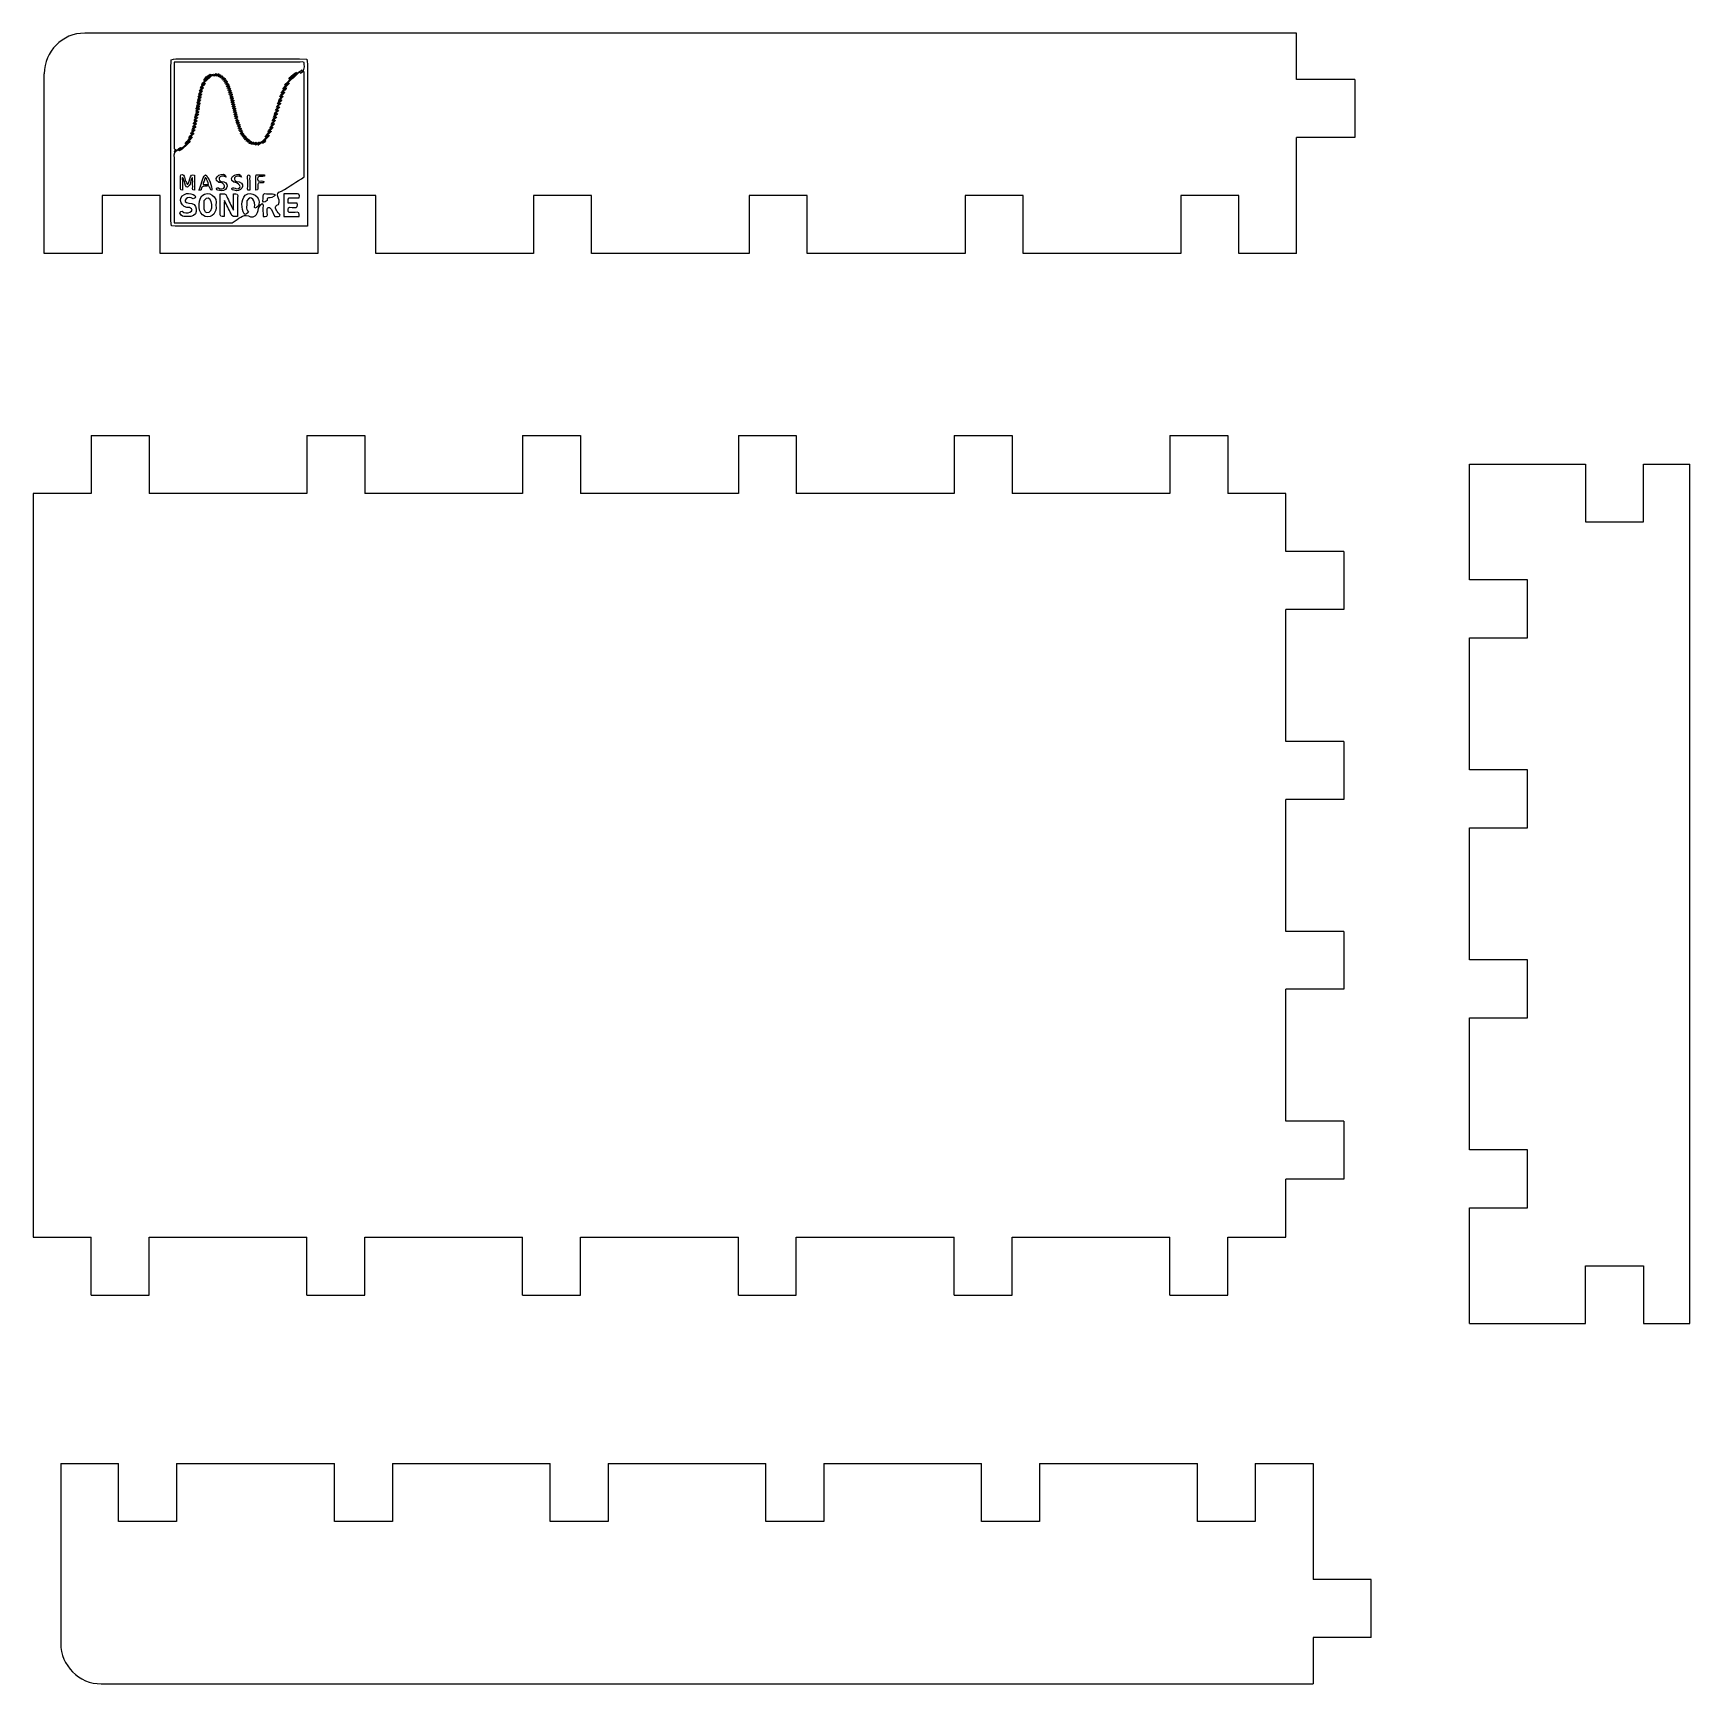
# Model space of a CAD drawing. Header units: millimetres. Extents: x 481 to 766, y 411 to 696.
import ezdxf

# ---------------------------------------------------------------- set-up
doc = ezdxf.new("R2010")
doc.units = ezdxf.units.MM

msp = doc.modelspace()

# ---------------------------------------------------------------- linework, layer by layer
at = {"color": 7, "linetype": 'Continuous', "lineweight": 25}
for p, q in [((698.54, 695.95), (489.46, 695.95)), ((698.54, 687.95), (698.54, 695.95)), ((482.46, 657.95), (482.46, 688.95)), ((526.29, 690.95), (504.88, 690.95)), ((527.34, 671.15), (527.32, 689.13)), ((509.62, 687.04), (509.64, 687.1)), ((511.59, 688.56), (511.8, 688.75)), ((512.89, 688.25), (512.82, 688.28)), ((513.15, 688.03), (513.09, 688.07)), ((524, 686.99), (524.06, 687.12)), ((708.55, 687.95), (698.54, 687.95)), ((708.55, 687.95), (708.55, 677.95)), ((509.23, 685.42), (509.14, 685.37)), ((509.45, 685.6), (509.23, 685.42)), ((522.63, 683.22), (522.54, 683.15)), ((522.84, 683.39), (522.63, 683.22)), ((522.8, 683.8), (522.72, 683.75)), ((522.99, 683.95), (522.8, 683.8)), ((508.69, 682.82), (508.7, 682.94)), ((508.85, 682.94), (508.69, 682.82)), ((515.5, 680.82), (515.5, 680.83)), ((516.39, 678.54), (516.35, 678.57)), ((708.55, 677.95), (698.54, 677.95)), ((698.54, 657.95), (698.54, 677.95)), ((517.92, 676.9), (517.85, 676.93)), ((518.26, 676.78), (518.16, 676.8)), ((520.22, 676.96), (520.11, 676.91)), ((504.88, 674.4), (504.88, 663.23)), ((505.97, 669.82), (505.97, 670.19)), ((508.4, 670.48), (508.4, 668.85)), ((517.57, 669.82), (517.57, 670.19)), ((517.92, 670.48), (517.92, 668.85)), ((519.03, 671.53), (520.49, 671.53)), ((502.45, 667.95), (492.45, 667.95)), ((492.45, 667.95), (492.45, 657.95)), ((502.45, 657.95), (502.45, 667.95)), ((512.85, 664.99), (512.85, 668.22)), ((515.82, 667.55), (515.82, 664.32)), ((520.24, 667.41), (520.24, 667.45)), ((523.82, 668.22), (523.82, 664.32)), ((525.79, 668.22), (523.82, 668.22)), ((526.09, 666.61), (524.57, 666.63)), ((525.07, 667.52), (526.45, 667.53)), ((539.67, 667.95), (529.67, 667.95)), ((529.67, 667.95), (529.67, 657.95)), ((539.67, 657.95), (539.67, 667.95)), ((576.89, 667.95), (566.89, 667.95)), ((566.89, 667.95), (566.89, 657.95)), ((576.89, 657.95), (576.89, 667.95)), ((614.11, 667.95), (604.11, 667.95)), ((604.11, 667.95), (604.11, 657.95)), ((614.11, 657.95), (614.11, 667.95)), ((651.33, 667.95), (641.33, 667.95)), ((641.33, 667.95), (641.33, 657.95)), ((651.33, 657.95), (651.33, 667.95)), ((688.55, 667.95), (678.55, 667.95)), ((678.55, 667.95), (678.55, 657.95)), ((688.55, 657.95), (688.55, 667.95)), ((504.88, 663.23), (514.88, 663.23)), ((514.88, 663.23), (515.43, 663.58)), ((520.21, 665.79), (520.22, 664.32)), ((523.82, 664.32), (526.46, 664.32)), ((526.46, 664.32), (526.46, 664.67)), ((492.45, 657.95), (482.46, 657.95)), ((529.67, 657.95), (502.45, 657.95)), ((566.89, 657.95), (539.67, 657.95)), ((604.11, 657.95), (576.89, 657.95)), ((641.33, 657.95), (614.11, 657.95)), ((678.55, 657.95), (651.33, 657.95)), ((698.54, 657.95), (688.55, 657.95)), ((490.56, 626.53), (490.56, 616.53)), ((490.56, 626.53), (500.56, 626.53)), ((500.56, 626.53), (500.56, 616.53)), ((527.78, 626.53), (527.78, 616.53)), ((527.78, 626.53), (537.78, 626.53)), ((537.78, 626.53), (537.78, 616.53)), ((565, 626.53), (565, 616.53)), ((565, 626.53), (575, 626.53)), ((575, 626.53), (575, 616.53)), ((602.22, 626.53), (602.22, 616.53)), ((602.22, 626.53), (612.22, 626.53)), ((612.22, 626.53), (612.22, 616.53)), ((639.44, 626.53), (639.44, 616.53)), ((639.44, 626.53), (649.44, 626.53)), ((649.44, 626.53), (649.44, 616.53)), ((676.66, 626.53), (676.66, 616.53)), ((676.66, 626.53), (686.66, 626.53)), ((686.66, 626.53), (686.66, 616.53)), ((728.38, 601.62), (728.38, 621.62)), ((728.38, 621.62), (748.38, 621.62)), ((748.38, 621.62), (748.38, 611.62)), ((758.38, 611.62), (758.38, 621.62)), ((758.38, 621.62), (766.38, 621.62)), ((766.38, 473.32), (766.38, 621.62)), ((480.56, 616.53), (480.56, 488.23)), ((490.56, 616.53), (480.56, 616.53)), ((527.78, 616.53), (500.56, 616.53)), ((565, 616.53), (537.78, 616.53)), ((602.22, 616.53), (575, 616.53)), ((639.44, 616.53), (612.22, 616.53)), ((676.66, 616.53), (649.44, 616.53)), ((696.66, 616.53), (686.66, 616.53)), ((696.66, 606.53), (696.66, 616.53)), ((748.38, 611.62), (758.38, 611.62)), ((706.66, 606.53), (696.66, 606.53)), ((706.66, 606.53), (706.66, 596.53)), ((738.38, 601.62), (728.38, 601.62)), ((738.38, 591.62), (738.38, 601.62)), ((706.66, 596.53), (696.66, 596.53)), ((696.66, 573.77), (696.66, 596.53)), ((728.38, 568.86), (728.38, 591.62)), ((728.38, 591.62), (738.38, 591.62)), ((706.66, 573.77), (696.66, 573.77)), ((706.66, 573.77), (706.66, 563.77)), ((738.38, 568.86), (728.38, 568.86)), ((738.38, 558.86), (738.38, 568.86)), ((706.66, 563.77), (696.66, 563.77)), ((696.66, 541), (696.66, 563.77)), ((728.38, 536.09), (728.38, 558.86)), ((728.38, 558.86), (738.38, 558.86)), ((706.66, 541), (696.66, 541)), ((706.66, 541), (706.66, 531)), ((738.38, 536.09), (728.38, 536.09)), ((738.38, 526.09), (738.38, 536.09)), ((706.66, 531), (696.66, 531)), ((696.66, 508.23), (696.66, 531)), ((728.38, 503.32), (728.38, 526.09)), ((728.38, 526.09), (738.38, 526.09)), ((706.66, 508.23), (696.66, 508.23)), ((706.66, 508.23), (706.66, 498.23)), ((738.38, 503.32), (728.38, 503.32)), ((738.38, 493.32), (738.38, 503.32)), ((706.66, 498.23), (696.66, 498.23)), ((696.66, 488.23), (696.66, 498.23)), ((728.38, 473.32), (728.38, 493.32)), ((728.38, 493.32), (738.38, 493.32)), ((480.56, 488.23), (490.56, 488.23)), ((490.56, 478.23), (490.56, 488.23)), ((500.56, 478.23), (500.56, 488.23)), ((500.56, 488.23), (527.78, 488.23)), ((527.78, 478.23), (527.78, 488.23)), ((537.78, 478.23), (537.78, 488.23)), ((537.78, 488.23), (565, 488.23)), ((565, 478.23), (565, 488.23)), ((575, 478.23), (575, 488.23)), ((575, 488.23), (602.22, 488.23)), ((602.22, 478.23), (602.22, 488.23)), ((612.22, 478.23), (612.22, 488.23)), ((612.22, 488.23), (639.44, 488.23)), ((639.44, 478.23), (639.44, 488.23)), ((649.44, 478.23), (649.44, 488.23)), ((649.44, 488.23), (676.66, 488.23)), ((676.66, 478.23), (676.66, 488.23)), ((686.66, 478.23), (686.66, 488.23)), ((686.66, 488.23), (696.66, 488.23)), ((748.38, 483.32), (758.38, 483.32)), ((748.38, 473.32), (748.38, 483.32)), ((758.38, 483.32), (758.38, 473.32)), ((490.56, 478.23), (500.56, 478.23)), ((527.78, 478.23), (537.78, 478.23)), ((565, 478.23), (575, 478.23)), ((602.22, 478.23), (612.22, 478.23)), ((639.44, 478.23), (649.44, 478.23)), ((676.66, 478.23), (686.66, 478.23)), ((728.38, 473.32), (748.38, 473.32)), ((758.38, 473.32), (766.38, 473.32)), ((485.32, 449.18), (495.31, 449.18)), ((485.32, 449.18), (485.32, 418.18)), ((495.31, 439.18), (495.31, 449.18)), ((505.31, 449.18), (505.31, 439.18)), ((505.31, 449.18), (532.53, 449.18)), ((532.53, 439.18), (532.53, 449.18)), ((542.53, 449.18), (542.53, 439.18)), ((542.53, 449.18), (569.75, 449.18)), ((569.75, 439.18), (569.75, 449.18)), ((579.75, 449.18), (579.75, 439.18)), ((579.75, 449.18), (606.97, 449.18)), ((606.97, 439.18), (606.97, 449.18)), ((616.97, 449.18), (616.97, 439.18)), ((616.97, 449.18), (644.19, 449.18)), ((644.19, 439.18), (644.19, 449.18)), ((654.19, 449.18), (654.19, 439.18)), ((654.19, 449.18), (681.41, 449.18)), ((681.41, 439.18), (681.41, 449.18)), ((691.41, 449.18), (691.41, 439.18)), ((691.41, 449.18), (701.4, 449.18)), ((701.4, 449.18), (701.4, 429.18)), ((505.31, 439.18), (495.31, 439.18)), ((542.53, 439.18), (532.53, 439.18)), ((579.75, 439.18), (569.75, 439.18)), ((616.97, 439.18), (606.97, 439.18)), ((654.19, 439.18), (644.19, 439.18)), ((691.41, 439.18), (681.41, 439.18)), ((711.41, 429.18), (701.4, 429.18)), ((711.41, 419.18), (711.41, 429.18)), ((711.41, 419.18), (701.4, 419.18)), ((701.4, 419.18), (701.4, 411.18)), ((492.32, 411.18), (701.4, 411.18))]:
    msp.add_line(p, q, dxfattribs=at)
at = {"color": 7, "linetype": 'Continuous', "lineweight": 25, "flags": 128}
msp.add_lwpolyline([(506.3, 670.44), (506.3, 669.55), (506.3, 668.85)], dxfattribs=at)
at = {"color": 7, "linetype": 'Continuous', "lineweight": 25}
for centre, start, end in [((489.46, 688.95), 90, 180), ((492.32, 418.18), 180, 270)]:
    msp.add_arc(centre, 7, start, end, dxfattribs=at)
for points in [[(504.31, 666.46), (504.32, 674.77), (504.28, 683.07), (504.34, 691.37)], [(504.34, 691.37), (505.39, 691.69), (506.68, 691.43), (507.82, 691.52)], [(504.88, 690.95), (504.89, 685.97), (504.86, 680.99), (504.9, 676.01)], [(507.82, 691.52), (514.47, 691.5), (521.12, 691.57), (527.77, 691.48)], [(511.68, 688.85), (510.99, 688.25), (510.31, 687.64), (509.62, 687.04)], [(509.64, 687.1), (509.95, 687.68), (511.7, 689.17), (511.68, 688.85)], [(510.09, 687.98), (510.26, 688.49), (511.94, 689.37), (510.75, 688.46)], [(511.8, 688.75), (512.62, 689.49), (511.91, 688.34), (511.59, 688.56)], [(512.07, 688.54), (512.44, 688.99), (512.62, 688.99), (512.61, 688.88)], [(512.61, 688.88), (512.61, 688.77), (512.43, 688.55), (512.07, 688.54)], [(526.89, 689.55), (525.94, 688.68), (524.97, 687.83), (524, 686.99)], [(524.06, 687.12), (524.88, 688.01), (525.82, 688.98), (526.89, 689.55)], [(524.66, 688.06), (524.97, 688.67), (526.85, 689.86), (525.52, 688.75)], [(527.34, 690.6), (527.49, 691.22), (526.66, 690.85), (526.29, 690.95)], [(526.6, 689.07), (527.26, 689.41), (527.45, 689.9), (527.34, 690.6)], [(527.32, 689.13), (527.39, 689.7), (526.67, 688.84), (526.6, 689.07)], [(527.77, 691.48), (528.05, 690.34), (527.83, 689.04), (527.9, 687.84)], [(509.14, 685.37), (509.26, 685.97), (510.27, 686.33), (509.45, 685.6)], [(509.6, 686.16), (509.55, 686.18), (509.25, 685.76), (509.26, 685.92)], [(509.26, 685.92), (509.44, 686.51), (510.45, 686.94), (509.6, 686.16)], [(509.41, 686.46), (509.51, 686.95), (510.82, 687.83), (509.97, 686.92)], [(509.97, 686.92), (509.79, 686.77), (509.62, 686.57), (509.41, 686.46)], [(510.75, 688.46), (510.67, 688.43), (509.78, 687.5), (510.09, 687.98)], [(512.51, 688.43), (512.6, 688.74), (512.8, 688.79), (512.87, 688.74)], [(512.87, 688.74), (512.95, 688.69), (512.9, 688.54), (512.51, 688.43)], [(512.82, 688.28), (512.75, 688.63), (513.73, 688.7), (512.89, 688.25)], [(513.09, 688.07), (513.12, 688.55), (513.82, 688.39), (513.15, 688.03)], [(513.29, 687.85), (513.42, 688.19), (513.6, 688.23), (513.66, 688.15)], [(513.66, 688.15), (513.73, 688.08), (513.66, 687.91), (513.29, 687.85)], [(513.49, 687.57), (513.55, 687.88), (513.73, 687.93), (513.8, 687.88)], [(513.8, 687.88), (513.88, 687.83), (513.85, 687.67), (513.49, 687.57)], [(513.64, 687.31), (513.81, 687.68), (513.97, 687.71), (514.02, 687.63)], [(514.02, 687.63), (514.06, 687.55), (513.98, 687.36), (513.64, 687.31)], [(513.8, 687.01), (513.94, 687.39), (514.09, 687.39), (514.13, 687.3)], [(514.13, 687.3), (514.16, 687.21), (514.09, 687.02), (513.8, 687.01)], [(513.93, 686.71), (514.05, 687.08), (514.25, 687.12), (514.32, 687.06)], [(514.32, 687.06), (514.38, 686.99), (514.32, 686.8), (513.93, 686.71)], [(514.05, 686.38), (514.16, 686.75), (514.36, 686.82), (514.43, 686.76)], [(514.43, 686.76), (514.51, 686.7), (514.45, 686.52), (514.05, 686.38)], [(514.17, 686.07), (514.28, 686.43), (514.48, 686.49), (514.55, 686.43)], [(514.55, 686.43), (514.63, 686.37), (514.57, 686.19), (514.17, 686.07)], [(514.28, 685.73), (514.43, 686.1), (514.62, 686.16), (514.67, 686.1)], [(514.67, 686.1), (514.73, 686.04), (514.65, 685.86), (514.28, 685.73)], [(523.13, 684.97), (523.32, 685.59), (524.54, 686.21), (523.57, 685.32)], [(523.35, 685.59), (523.45, 686.06), (524.87, 687.05), (523.98, 686.11)], [(523.98, 686.11), (523.77, 685.94), (523.59, 685.71), (523.35, 685.59)], [(523.65, 686.28), (523.89, 686.89), (525.45, 687.98), (524.38, 686.89)], [(524.38, 686.89), (524.13, 686.69), (523.93, 686.44), (523.65, 686.28)], [(525.52, 688.75), (525.36, 688.65), (524.56, 687.81), (524.66, 688.06)], [(527.9, 687.84), (527.91, 679.44), (527.91, 671.05), (527.91, 662.66)], [(508.7, 682.94), (509.04, 683.63), (509.66, 683.57), (508.85, 682.94)], [(508.95, 683.45), (508.88, 683.43), (508.73, 683.17), (508.78, 683.41)], [(508.78, 683.41), (509.09, 684.11), (509.75, 684.09), (508.95, 683.45)], [(509.15, 684.05), (509.13, 684.17), (508.83, 683.62), (508.86, 683.92)], [(508.86, 683.92), (509.06, 684.45), (509.84, 684.7), (509.15, 684.05)], [(508.95, 684.38), (509.15, 685.02), (509.99, 685.19), (509.18, 684.51)], [(509.18, 684.51), (509.16, 684.58), (508.95, 684.2), (508.95, 684.38)], [(509.32, 685.06), (509.36, 685.16), (508.98, 684.69), (509.04, 684.9)], [(509.04, 684.9), (509.22, 685.47), (510.08, 685.72), (509.32, 685.06)], [(514.39, 685.34), (514.43, 685.66), (514.65, 685.79), (514.75, 685.77)], [(514.75, 685.77), (514.85, 685.76), (514.84, 685.6), (514.39, 685.34)], [(514.47, 685.05), (514.69, 685.48), (514.85, 685.51), (514.88, 685.41)], [(514.88, 685.41), (514.9, 685.31), (514.79, 685.09), (514.47, 685.05)], [(514.55, 684.7), (514.78, 685.12), (514.94, 685.15), (514.97, 685.06)], [(514.97, 685.06), (515, 684.97), (514.88, 684.76), (514.55, 684.7)], [(514.65, 684.34), (514.98, 684.88), (515.08, 684.84), (515.04, 684.69)], [(515.04, 684.69), (515.01, 684.54), (514.84, 684.27), (514.65, 684.34)], [(514.75, 683.93), (514.73, 684.2), (514.99, 684.39), (515.12, 684.41)], [(515.12, 684.41), (515.25, 684.43), (515.26, 684.29), (514.75, 683.93)], [(514.83, 683.58), (514.87, 683.9), (515.08, 684.03), (515.17, 684.01)], [(515.17, 684.01), (515.26, 683.99), (515.24, 683.82), (514.83, 683.58)], [(514.91, 683.24), (514.99, 683.59), (515.2, 683.71), (515.29, 683.68)], [(515.29, 683.68), (515.37, 683.65), (515.33, 683.48), (514.91, 683.24)], [(514.99, 682.89), (515.01, 683.19), (515.25, 683.33), (515.36, 683.32)], [(515.36, 683.32), (515.46, 683.32), (515.45, 683.17), (514.99, 682.89)], [(522.37, 682.58), (522.51, 683.2), (523.59, 683.62), (522.7, 682.84)], [(522.54, 683.15), (522.76, 683.86), (523.77, 684.17), (522.84, 683.39)], [(522.72, 683.75), (522.96, 684.49), (524.01, 684.79), (522.99, 683.95)], [(523.29, 684.64), (523.23, 684.63), (522.85, 684.17), (522.93, 684.38)], [(522.93, 684.38), (523.16, 685.02), (524.22, 685.48), (523.29, 684.64)], [(523.57, 685.32), (523.42, 685.23), (523.31, 685.02), (523.13, 684.97)], [(508.1, 679.77), (508.38, 680.51), (509.19, 680.57), (508.26, 679.86)], [(508.39, 680.4), (508.41, 680.42), (508.16, 680.17), (508.25, 680.36)], [(508.25, 680.36), (508.55, 681.08), (509.26, 681.03), (508.39, 680.4)], [(508.57, 680.99), (508.54, 681), (508.33, 680.72), (508.35, 680.85)], [(508.35, 680.85), (508.52, 681.47), (509.42, 681.7), (508.57, 680.99)], [(509.01, 681.96), (509.16, 682), (509.12, 681.84), (508.44, 681.36)], [(508.44, 681.36), (508.51, 681.69), (508.86, 681.93), (509.01, 681.96)], [(508.75, 682), (508.68, 681.98), (508.47, 681.66), (508.54, 681.91)], [(508.54, 681.91), (508.8, 682.54), (509.57, 682.71), (508.75, 682)], [(508.62, 682.42), (508.93, 682.92), (509.15, 683.03), (509.19, 682.95)], [(509.19, 682.95), (509.22, 682.88), (509.07, 682.63), (508.62, 682.42)], [(515.05, 682.59), (515.32, 683.04), (515.47, 683.05), (515.48, 682.94)], [(515.48, 682.94), (515.49, 682.83), (515.35, 682.61), (515.05, 682.59)], [(515.13, 682.23), (515.34, 682.65), (515.52, 682.68), (515.55, 682.59)], [(515.55, 682.59), (515.59, 682.5), (515.48, 682.29), (515.13, 682.23)], [(515.21, 681.88), (515.43, 682.32), (515.59, 682.33), (515.63, 682.22)], [(515.63, 682.22), (515.66, 682.11), (515.55, 681.89), (515.21, 681.88)], [(515.31, 681.53), (515.54, 681.97), (515.7, 681.99), (515.72, 681.89)], [(515.72, 681.89), (515.74, 681.79), (515.62, 681.57), (515.31, 681.53)], [(515.4, 681.18), (515.62, 681.61), (515.78, 681.63), (515.8, 681.53)], [(515.8, 681.53), (515.82, 681.43), (515.71, 681.22), (515.4, 681.18)], [(515.5, 680.83), (515.92, 681.68), (515.93, 680.79), (515.5, 680.82)], [(515.59, 680.5), (515.81, 680.93), (515.97, 680.95), (516, 680.85)], [(516, 680.85), (516.02, 680.76), (515.91, 680.54), (515.59, 680.5)], [(515.7, 680.16), (515.81, 680.49), (516.02, 680.58), (516.09, 680.53)], [(516.09, 680.53), (516.16, 680.49), (516.1, 680.33), (515.7, 680.16)], [(515.81, 679.84), (516.02, 680.25), (516.18, 680.28), (516.2, 680.19)], [(521.42, 679.69), (521.73, 680.3), (522.66, 680.69), (521.76, 679.87)], [(521.61, 680.2), (521.77, 680.8), (522.87, 681.35), (522.02, 680.53)], [(522.02, 680.53), (521.85, 680.46), (521.79, 680.24), (521.61, 680.2)], [(522.22, 681.13), (522.27, 681.26), (521.74, 680.61), (521.84, 680.87)], [(521.84, 680.87), (522.02, 681.42), (523.03, 681.9), (522.22, 681.13)], [(522.38, 681.7), (522.33, 681.71), (521.95, 681.23), (522.02, 681.48)], [(522.02, 681.48), (522.23, 682.04), (523.2, 682.46), (522.38, 681.7)], [(522.18, 681.99), (522.32, 682.58), (523.4, 683.05), (522.55, 682.28)], [(522.55, 682.28), (522.41, 682.21), (522.34, 682.03), (522.18, 681.99)], [(522.7, 682.84), (522.59, 682.75), (522.49, 682.65), (522.37, 682.58)], [(505.71, 675.68), (506.26, 676.11), (507.53, 677.45), (507.67, 677.29)], [(507.59, 677.56), (507.52, 677.53), (506.44, 676.47), (506.88, 677)], [(506.88, 677), (507.19, 677.6), (508.75, 678.72), (507.59, 677.56)], [(507.94, 678.29), (507.89, 678.32), (507.27, 677.58), (507.5, 678.02)], [(507.5, 678.02), (507.77, 678.57), (508.81, 679.12), (507.94, 678.29)], [(507.75, 678.6), (508.02, 679.34), (508.98, 679.59), (508.03, 678.8)], [(508.03, 678.8), (507.95, 678.76), (507.83, 678.57), (507.75, 678.6)], [(507.94, 679.18), (508.06, 679.76), (509.11, 680.21), (508.29, 679.46)], [(508.29, 679.46), (508.15, 679.4), (508.09, 679.22), (507.94, 679.18)], [(508.26, 679.86), (508.27, 679.95), (508.12, 679.67), (508.1, 679.77)], [(516.2, 680.19), (516.23, 680.09), (516.13, 679.89), (515.81, 679.84)], [(515.93, 679.51), (516.11, 679.93), (516.26, 679.95), (516.28, 679.85)], [(516.28, 679.85), (516.31, 679.75), (516.22, 679.54), (515.93, 679.51)], [(516.06, 679.18), (516.19, 679.56), (516.37, 679.61), (516.43, 679.54)], [(516.43, 679.54), (516.49, 679.48), (516.42, 679.29), (516.06, 679.18)], [(516.19, 678.91), (516.37, 679.3), (516.53, 679.31), (516.57, 679.22)], [(516.57, 679.22), (516.6, 679.13), (516.51, 678.93), (516.19, 678.91)], [(516.35, 678.57), (516.41, 679.12), (517.11, 678.93), (516.39, 678.54)], [(516.5, 678.31), (516.73, 678.74), (516.83, 678.72), (516.83, 678.6)], [(516.83, 678.6), (516.83, 678.49), (516.71, 678.27), (516.5, 678.31)], [(516.67, 678.05), (516.81, 678.41), (516.99, 678.43), (517.04, 678.35)], [(517.04, 678.35), (517.09, 678.27), (517.02, 678.09), (516.67, 678.05)], [(516.88, 677.77), (516.85, 678.02), (517.09, 678.12), (517.21, 678.1)], [(517.21, 678.1), (517.34, 678.09), (517.35, 677.96), (516.88, 677.77)], [(517.07, 677.55), (517.17, 677.87), (517.37, 677.91), (517.45, 677.86)], [(517.45, 677.86), (517.52, 677.8), (517.47, 677.63), (517.07, 677.55)], [(517.3, 677.32), (517.46, 677.66), (517.63, 677.7), (517.69, 677.64)], [(517.69, 677.64), (517.74, 677.58), (517.66, 677.41), (517.3, 677.32)], [(517.54, 677.13), (517.75, 677.55), (517.91, 677.53), (517.94, 677.42)], [(517.94, 677.42), (517.97, 677.31), (517.86, 677.11), (517.54, 677.13)], [(519.34, 676.65), (519.92, 677.13), (521.1, 678.36), (521.32, 678.3)], [(521.32, 678.3), (520.76, 677.69), (520.09, 676.97), (519.34, 676.65)], [(520.11, 676.91), (520.64, 677.47), (521.01, 677.61), (520.22, 676.96)], [(521.23, 678.56), (521.16, 678.54), (520.28, 677.6), (520.69, 678.18)], [(520.69, 678.18), (521.02, 678.77), (522.29, 679.56), (521.23, 678.56)], [(521.06, 678.84), (521.22, 679.47), (522.55, 680.2), (521.56, 679.27)], [(521.56, 679.27), (521.39, 679.13), (521.24, 678.97), (521.06, 678.84)], [(521.76, 679.87), (521.7, 679.88), (521.24, 679.29), (521.42, 679.69)], [(505.66, 675.84), (504.96, 675.53), (504.76, 675.15), (504.88, 674.4)], [(504.9, 675.4), (505.26, 675.82), (506.87, 676.83), (505.66, 675.84)], [(504.9, 676.01), (505.34, 675.8), (504.98, 675.9), (504.9, 675.4)], [(507.67, 677.29), (507.24, 676.81), (505.78, 675.39), (505.71, 675.68)], [(517.85, 676.93), (517.86, 677.4), (518.68, 677.33), (517.92, 676.9)], [(518.16, 676.8), (518.05, 677.09), (519.16, 677.38), (518.26, 676.78)], [(518.47, 676.71), (518.78, 677.13), (519, 677.17), (519.03, 677.08)], [(519.03, 677.08), (519.06, 677), (518.91, 676.79), (518.47, 676.71)], [(518.87, 676.65), (519.22, 677.16), (520.11, 677.4), (519.22, 676.77)], [(519.22, 676.77), (519.13, 676.7), (519, 676.58), (518.87, 676.65)], [(506.05, 671.53), (506.82, 671.71), (506.65, 670.61), (506.99, 670.19)], [(508.07, 669.82), (508.08, 670.42), (508.14, 671.78), (507.78, 670.47)], [(510.83, 669.85), (510.61, 670.47), (510.29, 671.79), (510.06, 670.42)], [(512.57, 670.19), (511.06, 671.02), (513.77, 672.33), (513.84, 671.11)], [(513.84, 671.11), (512.71, 671.88), (511.98, 670.25), (513.45, 670.31)], [(515.16, 670.22), (513.81, 671.08), (516.42, 672.3), (516.49, 671.11)], [(516.49, 671.11), (515.34, 671.87), (514.62, 670.26), (516.11, 670.31)], [(506.3, 668.85), (505.71, 668.7), (506.07, 669.48), (505.97, 669.82)], [(505.97, 670.19), (506.02, 670.61), (505.87, 671.23), (506.05, 671.53)], [(506.75, 670.04), (506.51, 670.79), (506.19, 671.64), (506.3, 670.44)], [(507.78, 670.47), (507.71, 669.77), (506.99, 668.68), (506.75, 670.04)], [(506.99, 670.19), (507.47, 668.99), (507.42, 671.56), (508.1, 671.52)], [(508.4, 668.85), (507.82, 668.7), (508.17, 669.48), (508.07, 669.82)], [(508.1, 671.52), (508.67, 671.66), (508.29, 670.82), (508.4, 670.48)], [(509.14, 668.88), (509.57, 669.68), (509.68, 670.96), (510.29, 671.52)], [(509.57, 669.05), (509.55, 668.77), (509.34, 668.87), (509.14, 668.88)], [(510.06, 670.42), (509.5, 669.51), (510.26, 669.91), (510.83, 669.85)], [(510.5, 669.53), (510.07, 669.54), (509.57, 669.64), (509.57, 669.05)], [(509.66, 667.89), (510.76, 668.91), (512.55, 667.71), (512.07, 666.27)], [(510.29, 671.52), (510.89, 671.11), (511.45, 669.4), (511.37, 668.85)], [(511.37, 668.85), (510.93, 668.87), (511.16, 669.82), (510.5, 669.53)], [(512.68, 668.81), (511.91, 668.83), (512.09, 669.64), (512.76, 669.11)], [(512.76, 669.11), (514.05, 668.83), (513.66, 670.34), (512.57, 670.19)], [(513.45, 670.31), (514.68, 669.87), (513.74, 668.41), (512.68, 668.81)], [(515.22, 668.84), (514.35, 669.07), (515.05, 669.49), (515.62, 669.09)], [(515.62, 669.09), (516.91, 669.14), (515.99, 670.32), (515.16, 670.22)], [(516.11, 670.31), (517.4, 669.78), (516.28, 668.38), (515.22, 668.84)], [(517.92, 668.85), (517.31, 668.68), (517.65, 669.47), (517.57, 669.82)], [(517.57, 670.19), (517.62, 670.61), (517.47, 671.23), (517.64, 671.53)], [(517.64, 671.53), (518.19, 671.63), (517.81, 670.81), (517.92, 670.48)], [(518.96, 670.19), (519.01, 670.61), (518.86, 671.23), (519.03, 671.53)], [(518.99, 668.85), (518.92, 669.24), (518.98, 669.76), (518.96, 670.19)], [(519.32, 669.82), (519.23, 669.48), (519.56, 668.71), (518.99, 668.85)], [(519.53, 671.23), (519.2, 671.33), (519.15, 670.21), (519.61, 670.43)], [(520.3, 670.13), (519.98, 670.02), (519.19, 670.38), (519.32, 669.82)], [(520.49, 671.53), (520.63, 670.97), (519.85, 671.33), (519.53, 671.23)], [(519.61, 670.43), (519.91, 670.45), (520.65, 670.51), (520.3, 670.13)], [(523.41, 668.66), (524.72, 669.48), (526.02, 670.33), (527.34, 671.15)], [(504.45, 662.69), (504.16, 663.86), (504.39, 665.22), (504.31, 666.46)], [(507.54, 665.87), (506.16, 665.6), (505.32, 667.56), (506.67, 668.13)], [(508.18, 667.35), (507.35, 668.15), (505.92, 666.81), (507.44, 666.63)], [(506.67, 668.13), (507.37, 668.64), (509.44, 667.8), (508.18, 667.35)], [(507.44, 666.63), (508.9, 666.78), (509.23, 664.53), (507.78, 664.34)], [(510.23, 664.34), (508.87, 664.82), (509.01, 666.9), (509.66, 667.89)], [(510.03, 667), (510.07, 666.31), (509.67, 664.76), (510.9, 665.04)], [(510.9, 665.04), (512.05, 665.6), (511.06, 668.74), (510.03, 667)], [(512.07, 666.27), (512.31, 665.1), (511.5, 663.98), (510.23, 664.34)], [(512.85, 668.22), (513.31, 668.22), (513.88, 668.37), (513.96, 667.75)], [(513.55, 667.1), (513.51, 666.18), (513.54, 665.25), (513.53, 664.32)], [(514.7, 664.79), (514.32, 665.56), (513.96, 666.34), (513.55, 667.1)], [(513.96, 667.75), (514.35, 666.97), (514.72, 666.18), (515.12, 665.4)], [(515.12, 665.4), (515.16, 666.34), (515.13, 667.28), (515.14, 668.22)], [(515.14, 668.22), (515.71, 668.35), (515.96, 668.14), (515.82, 667.55)], [(516.95, 664.75), (516.5, 665.69), (516.37, 667.18), (517.15, 667.97)], [(517.41, 667.03), (517.52, 666.41), (517.11, 665.55), (517.7, 665.09)], [(517.15, 667.97), (518.25, 668.83), (519.82, 667.71), (519.48, 666.39)], [(518.72, 665.91), (519.01, 666.83), (518.16, 668.31), (517.41, 667.03)], [(518.05, 664.27), (519.54, 664.06), (519.18, 665.73), (519.76, 666.34)], [(519.48, 666.39), (519.59, 666.08), (518.63, 665.51), (518.72, 665.91)], [(519.76, 666.34), (520.31, 666.89), (520.21, 666.25), (520.21, 665.79)], [(520.94, 667.09), (520.38, 666.59), (520.09, 666.64), (520.24, 667.41)], [(520.24, 667.45), (520.18, 667.97), (520.19, 668.42), (520.84, 668.22)], [(520.95, 664.99), (521.01, 665.36), (520.73, 666.05), (521.33, 665.88)], [(521.76, 667.62), (521.45, 667.36), (520.75, 667.76), (520.94, 667.09)], [(520.84, 668.22), (521.6, 668.26), (523.15, 668.24), (521.76, 667.62)], [(522.86, 666.4), (523.51, 667.38), (521.85, 668.29), (523.41, 668.66)], [(522.83, 664.95), (522.36, 665.58), (522.05, 665.99), (522.86, 666.4)], [(524.57, 666.63), (524.56, 667.09), (524.39, 667.73), (525.07, 667.52)], [(524.55, 665.53), (524.4, 666.14), (525.21, 665.79), (525.57, 665.89)], [(525.57, 665.89), (526.17, 665.65), (526.3, 666.29), (526.09, 666.61)], [(526.45, 667.53), (526.58, 668.1), (526.39, 668.37), (525.79, 668.22)], [(506.83, 664.31), (506.12, 664.19), (505.43, 665.16), (506.27, 665.25)], [(506.27, 665.25), (506.84, 664.48), (508.87, 665.32), (507.54, 665.87)], [(507.78, 664.34), (507.47, 664.3), (507.15, 664.28), (506.83, 664.31)], [(513.53, 664.32), (512.96, 664.2), (512.71, 664.4), (512.85, 664.99)], [(515.82, 664.32), (515.35, 664.33), (514.79, 664.18), (514.7, 664.79)], [(515.43, 663.58), (516.29, 664.12), (517.04, 664.89), (518.05, 664.27)], [(517.7, 665.09), (517.62, 665.01), (517.11, 664.49), (516.95, 664.75)], [(520.22, 664.32), (520.79, 664.21), (521.11, 664.37), (520.95, 664.99)], [(521.33, 665.88), (521.74, 665.52), (521.95, 664.82), (522.27, 664.32)], [(522.27, 664.32), (522.86, 664.3), (523.59, 664.2), (522.83, 664.95)], [(525.43, 665.03), (524.98, 665.04), (524.34, 664.86), (524.55, 665.53)], [(526.46, 664.67), (526.6, 665.28), (525.79, 664.93), (525.43, 665.03)], [(509.11, 662.65), (507.56, 662.66), (506, 662.63), (504.45, 662.69)], [(527.91, 662.66), (521.64, 662.66), (515.38, 662.64), (509.11, 662.65)]]:
    msp.add_open_spline(points, degree=3, dxfattribs=at)

doc.saveas('drawing.dxf')
